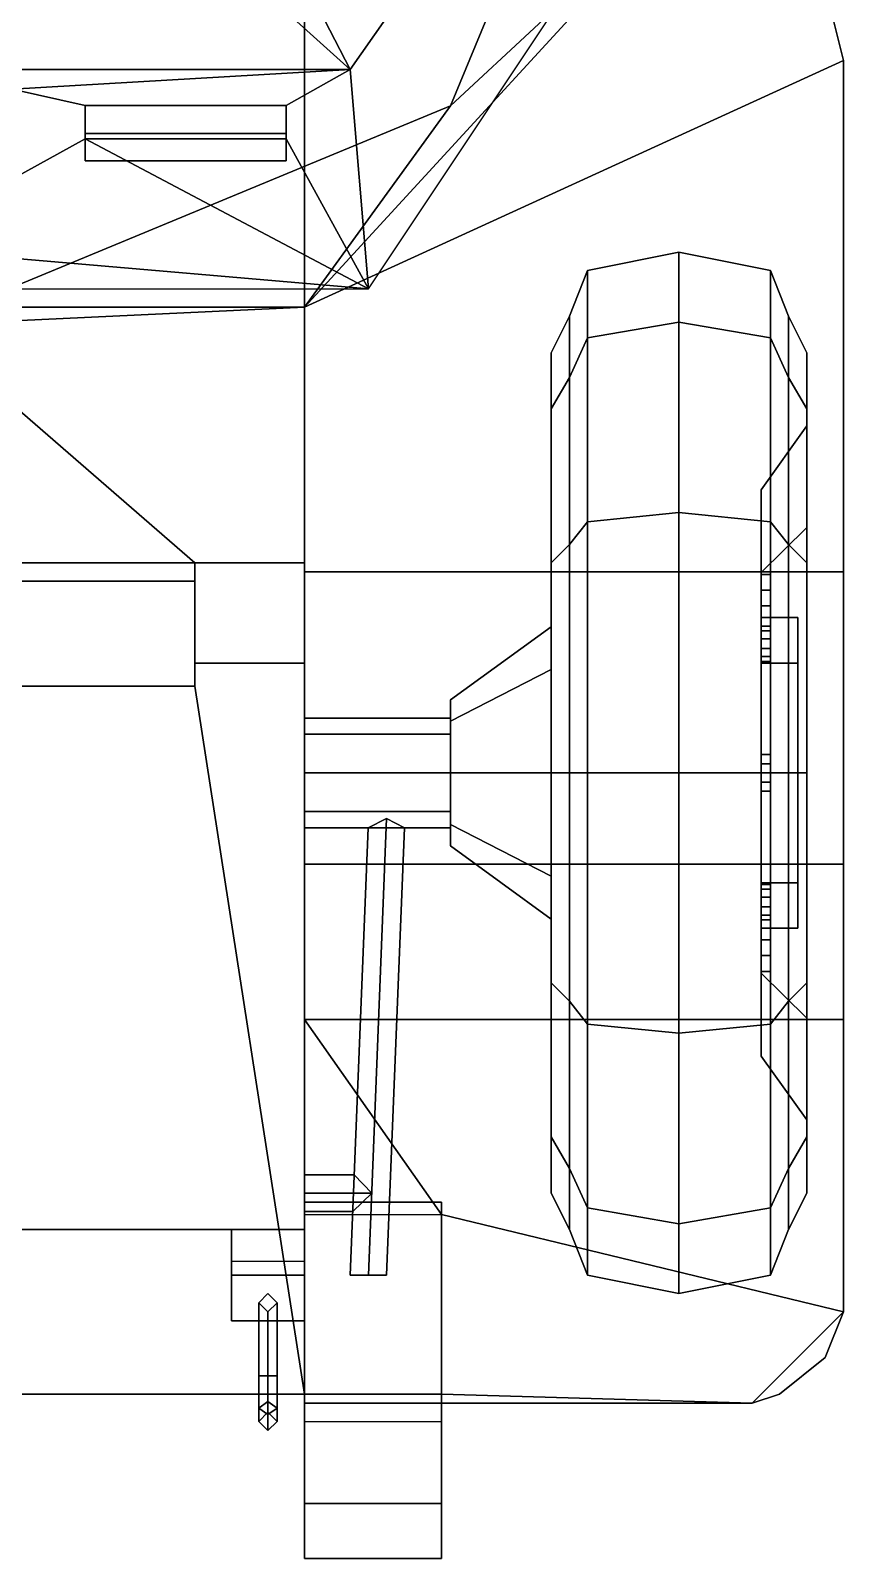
# Model space of a CAD drawing. Header units: millimetres. Extents: x -1.01 to 1.01, y -2.39 to 6.28.
# Drawn here: x 0.12 to 1.01, y -2.39 to -0.717 of the extents above; entities that cross this region are included whole.
import ezdxf

# ---------------------------------------------------------------- set-up
doc = ezdxf.new("R2010")
doc.units = ezdxf.units.MM
for name, color, linetype in [('fenders', 6, 'Continuous'), ('turret', 2, 'Continuous'), ('wheels', 2, 'Continuous')]:
    doc.layers.add(name, color=color, linetype=linetype)

msp = doc.modelspace()

# ---------------------------------------------------------------- linework, layer by layer
for points in [[(0.42, 2.1, 0.47), (0.42, -1.02, 0.47), (-0.42, -1.02, 0.47), (-0.42, 2.1, 0.47)], [(0.87, -0.53, 0.65), (0.42, -1.02, 0.47), (0.42, 2.1, 0.47), (0.87, 0.18, 0.65)], [(0.5798, -0.7998, 1.64), (0.82, -0.22, 1.64), (0.82, -0.22, 1.66), (0.5798, -0.7998, 1.66)], [(0.5798, -0.7998, 1.64), (0.87, -0.53, 1.64), (0.82, -0.22, 1.64), (0.5798, -0.7998, 1.64)], [(0.42, -1.02, 1.64), (0.42, -1.02, 0.47), (0.87, -0.53, 0.65), (0.87, -0.53, 1.64)], [(0.42, -1.02, 1.64), (0.87, -0.53, 1.64), (0.5798, -0.7998, 1.64), (0.42, -1.02, 1.64)], [(0, -1.04, 1.64), (0.5798, -0.7998, 1.64), (0.5798, -0.7998, 1.66), (0, -1.04, 1.66)], [(0.42, -1.02, 1.64), (0.42, -1.02, 1.64), (0.5798, -0.7998, 1.64), (0, -1.04, 1.64)], [(0.42, -1.02, 0.47), (0.42, -2.03, 0.47), (-0.42, -2.03, 0.47), (-0.42, -1.02, 0.47)], [(0.42, -1.3, 1.64), (0.42, -1.02, 1.64), (0, -1.04, 1.64), (0.3, -1.3, 1.64)], [(0.42, -1.41, 1.38), (0.42, -1.02, 1.64), (0.42, -1.3, 1.64), (0.42, -1.41, 1.38)], [(0.42, -1.02, 0.47), (0.42, -1.02, 1.64), (0.42, -1.41, 1.38), (0.42, -1.02, 0.47)], [(0.42, -1.41, 1.38), (0.42, -1.41, 1.38), (0.42, -2.03, 0.47), (0.42, -1.02, 0.47)], [(0.3, -1.3, 1.64), (0, -1.04, 1.64), (0, -1.04, 1.64), (-0.3, -1.3, 1.64)], [(0.3, -1.32, 1.64), (0.3, -1.3, 1.64), (-0.3, -1.3, 1.64), (-0.3, -1.32, 1.64)], [(0.42, -1.41, 1.38), (0.42, -1.3, 1.64), (0.3, -1.3, 1.64), (0.3, -1.41, 1.38)], [(0.3, -1.41, 1.38), (0.3, -1.3, 1.64), (0.3, -1.32, 1.64), (0.3, -1.435, 1.3681)], [(0.3, -1.435, 1.3681), (0.3, -1.32, 1.64), (-0.3, -1.32, 1.64), (-0.3, -1.435, 1.3681)], [(0.58, -1.45, 0.55), (0.58, -1.4734, 0.6066), (0.69, -1.4169, 0.6631), (0.69, -1.37, 0.55)], [(0.58, -1.4734, 0.4934), (0.58, -1.45, 0.55), (0.69, -1.37, 0.55), (0.69, -1.4169, 0.4369)], [(0.42, -2.21, 1), (0.42, -1.41, 1.38), (0.3, -1.41, 1.38), (0.3, -1.435, 1.3681)], [(0.42, -2.03, 0.47), (0.42, -1.41, 1.38), (0.42, -2.21, 1), (0.42, -2.21, 0.7)], [(0.58, -1.53, 0.47), (0.58, -1.4734, 0.4934), (0.69, -1.4169, 0.4369), (0.69, -1.53, 0.39)], [(0.58, -1.4734, 0.6066), (0.58, -1.53, 0.63), (0.69, -1.53, 0.71), (0.69, -1.4169, 0.6631)], [(0.42, -2.21, 1), (0.3, -1.435, 1.3681), (-0.3, -1.435, 1.3681), (-0.42, -2.21, 1)], [(0.58, -1.47, 0.55), (0.58, -1.4876, 0.5924), (0.58, -1.4734, 0.6066), (0.58, -1.45, 0.55)], [(0.58, -1.4876, 0.5076), (0.58, -1.47, 0.55), (0.58, -1.45, 0.55), (0.58, -1.4734, 0.4934)], [(0.42, -1.47, 0.55), (0.42, -1.4876, 0.5924), (0.58, -1.4876, 0.5924), (0.58, -1.47, 0.55)], [(0.42, -1.4876, 0.5076), (0.42, -1.47, 0.55), (0.58, -1.47, 0.55), (0.58, -1.4876, 0.5076)], [(0.42, -1.53, 0.49), (0.42, -1.4876, 0.5076), (0.58, -1.4876, 0.5076), (0.58, -1.53, 0.49)], [(0.42, -1.4876, 0.5924), (0.42, -1.53, 0.61), (0.58, -1.53, 0.61), (0.58, -1.4876, 0.5924)], [(0.58, -1.4876, 0.5924), (0.58, -1.53, 0.61), (0.58, -1.53, 0.63), (0.58, -1.4734, 0.6066)], [(0.58, -1.53, 0.49), (0.58, -1.4876, 0.5076), (0.58, -1.4734, 0.4934), (0.58, -1.53, 0.47)], [(0.42, -1.5724, 0.5076), (0.42, -1.53, 0.49), (0.58, -1.53, 0.49), (0.58, -1.5724, 0.5076)], [(0.42, -1.53, 0.61), (0.42, -1.5724, 0.5924), (0.58, -1.5724, 0.5924), (0.58, -1.53, 0.61)], [(0.58, -1.5866, 0.4934), (0.58, -1.53, 0.47), (0.69, -1.53, 0.39), (0.69, -1.6431, 0.4369)], [(0.58, -1.53, 0.61), (0.58, -1.5724, 0.5924), (0.58, -1.5866, 0.6066), (0.58, -1.53, 0.63)], [(0.58, -1.53, 0.63), (0.58, -1.5866, 0.6066), (0.69, -1.6431, 0.6631), (0.69, -1.53, 0.71)], [(0.58, -1.5724, 0.5076), (0.58, -1.53, 0.49), (0.58, -1.53, 0.47), (0.58, -1.5866, 0.4934)], [(0.42, -1.5724, 0.5924), (0.42, -1.59, 0.55), (0.58, -1.59, 0.55), (0.58, -1.5724, 0.5924)], [(0.42, -1.59, 0.55), (0.42, -1.5724, 0.5076), (0.58, -1.5724, 0.5076), (0.58, -1.59, 0.55)], [(0.51, -1.58, 0.57), (0.4896, -1.59, 0.55), (0.47, -2.08, 0.55), (0.49, -2.08, 0.57)], [(0.4896, -1.59, 0.55), (0.51, -1.58, 0.53), (0.49, -2.08, 0.53), (0.47, -2.08, 0.55)], [(0.5296, -1.59, 0.55), (0.51, -1.58, 0.57), (0.49, -2.08, 0.57), (0.51, -2.08, 0.55)], [(0.51, -1.58, 0.53), (0.5296, -1.59, 0.55), (0.51, -2.08, 0.55), (0.49, -2.08, 0.53)], [(0.58, -1.59, 0.55), (0.58, -1.5724, 0.5076), (0.58, -1.5866, 0.4934), (0.58, -1.61, 0.55)], [(0.58, -1.5724, 0.5924), (0.58, -1.59, 0.55), (0.58, -1.61, 0.55), (0.58, -1.5866, 0.6066)], [(0.58, -1.5866, 0.6066), (0.58, -1.61, 0.55), (0.69, -1.69, 0.55), (0.69, -1.6431, 0.6631)], [(0.58, -1.61, 0.55), (0.58, -1.5866, 0.4934), (0.69, -1.6431, 0.4369), (0.69, -1.69, 0.55)], [(0.42, -1.97, 0.55), (0.42, -1.99, 0.57), (0.4936, -1.99, 0.57), (0.4744, -1.97, 0.55)], [(0.42, -1.99, 0.53), (0.42, -1.97, 0.55), (0.4744, -1.97, 0.55), (0.4936, -1.99, 0.53)], [(0.42, -1.99, 0.57), (0.42, -2.01, 0.55), (0.4728, -2.01, 0.55), (0.4936, -1.99, 0.57)], [(0.42, -2.01, 0.55), (0.42, -1.99, 0.53), (0.4936, -1.99, 0.53), (0.4728, -2.01, 0.55)], [(0.42, -2, 0.98), (0.42, -2.21, 0.98), (0.42, -2.21, 1.01), (0.42, -2, 1.12)], [(0.57, -2, 1.12), (0.57, -2, 0.98), (0.42, -2, 0.98), (0.42, -2, 1.12)], [(0.42, -2, 1.12), (0.42, -2.24, 1.04), (0.42, -2.39, 1.04), (0.42, -2.33, 1.12)], [(0.57, -2.33, 1.12), (0.57, -2, 1.12), (0.42, -2, 1.12), (0.42, -2.33, 1.12)], [(0.42, -2, 1.12), (0.42, -2.21, 1.01), (0.42, -2.24, 1.04), (0.42, -2, 1.12)], [(0.57, -2.21, 1.01), (0.57, -2.21, 0.98), (0.57, -2, 0.98), (0.57, -2, 1.12)], [(0.57, -2.39, 1.04), (0.57, -2.24, 1.04), (0.57, -2, 1.12), (0.57, -2.33, 1.12)], [(0.57, -2.24, 1.04), (0.57, -2.21, 1.01), (0.57, -2, 1.12)], [(0.42, -2.03, 0.47), (0.42, -2.21, 0.7), (-0.42, -2.21, 0.7), (-0.42, -2.03, 0.47)], [(0.34, -2.03, 0.47), (0.34, -2.08, 0.44), (0.34, -2.08, 0.5), (0.34, -2.0651, 0.5149)], [(0.42, -2.03, 0.47), (0.42, -2.08, 0.44), (0.34, -2.08, 0.44), (0.34, -2.03, 0.47)], [(0.42, -2.08, 0.5), (0.42, -2.08, 0.44), (0.42, -2.03, 0.47), (0.42, -2.0651, 0.5149)], [(0.34, -2.0651, 0.5149), (0.34, -2.08, 0.5), (0.42, -2.08, 0.5), (0.42, -2.0651, 0.5149)], [(0.34, -2.08, 0.44), (0.34, -2.13, 0.44), (0.34, -2.13, 0.5), (0.34, -2.08, 0.5)], [(0.42, -2.08, 0.44), (0.42, -2.13, 0.44), (0.34, -2.13, 0.44), (0.34, -2.08, 0.44)], [(0.34, -2.08, 0.5), (0.34, -2.13, 0.5), (0.42, -2.13, 0.5), (0.42, -2.08, 0.5)], [(0.42, -2.13, 0.5), (0.42, -2.13, 0.44), (0.42, -2.08, 0.44), (0.42, -2.08, 0.5)], [(0.49, -2.08, 0.53), (0.51, -2.08, 0.55), (0.49, -2.08, 0.57), (0.47, -2.08, 0.55)], [(0.38, -2.1, 0.37), (0.37, -2.11, 0.37), (0.37, -2.11, 0.44), (0.38, -2.1, 0.44)], [(0.38, -2.1, 0.5), (0.37, -2.11, 0.5), (0.37, -2.11, 0.54), (0.38, -2.1, 0.54)], [(0.39, -2.11, 0.37), (0.38, -2.12, 0.37), (0.37, -2.11, 0.37), (0.38, -2.1, 0.37)], [(0.39, -2.11, 0.54), (0.38, -2.1, 0.54), (0.37, -2.11, 0.54), (0.38, -2.12, 0.54)], [(0.39, -2.11, 0.37), (0.38, -2.1, 0.37), (0.38, -2.1, 0.44), (0.39, -2.11, 0.44)], [(0.39, -2.11, 0.5), (0.38, -2.1, 0.5), (0.38, -2.1, 0.54), (0.39, -2.11, 0.54)], [(0.38, -2.12, 0.43), (0.37, -2.11, 0.42), (0.37, -2.19, 0.42), (0.38, -2.19, 0.43)], [(0.37, -2.11, 0.42), (0.38, -2.12, 0.41), (0.38, -2.19, 0.41), (0.37, -2.19, 0.42)], [(0.37, -2.11, 0.37), (0.38, -2.12, 0.37), (0.38, -2.12, 0.44), (0.37, -2.11, 0.44)], [(0.37, -2.11, 0.5), (0.38, -2.12, 0.5), (0.38, -2.12, 0.54), (0.37, -2.11, 0.54)], [(0.38, -2.12, 0.53), (0.37, -2.11, 0.52), (0.37, -2.19, 0.52), (0.38, -2.19, 0.53)], [(0.37, -2.11, 0.52), (0.38, -2.12, 0.51), (0.38, -2.19, 0.51), (0.37, -2.19, 0.52)], [(0.39, -2.11, 0.42), (0.38, -2.12, 0.43), (0.38, -2.19, 0.43), (0.39, -2.19, 0.42)], [(0.38, -2.12, 0.41), (0.39, -2.11, 0.42), (0.39, -2.19, 0.42), (0.38, -2.19, 0.41)], [(0.38, -2.12, 0.37), (0.39, -2.11, 0.37), (0.39, -2.11, 0.44), (0.38, -2.12, 0.44)], [(0.38, -2.12, 0.5), (0.39, -2.11, 0.5), (0.39, -2.11, 0.54), (0.38, -2.12, 0.54)], [(0.39, -2.11, 0.52), (0.38, -2.12, 0.53), (0.38, -2.19, 0.53), (0.39, -2.19, 0.52)], [(0.38, -2.12, 0.51), (0.39, -2.11, 0.52), (0.39, -2.19, 0.52), (0.38, -2.19, 0.51)], [(0.34, -2.13, 0.5), (0.34, -2.13, 0.44), (0.42, -2.13, 0.44), (0.42, -2.13, 0.5)], [(0.37, -2.2254, 0.4346), (0.38, -2.2183, 0.4417), (0.38, -2.19, 0.43), (0.37, -2.19, 0.42)], [(0.38, -2.2324, 0.4276), (0.37, -2.2254, 0.4346), (0.37, -2.19, 0.42), (0.38, -2.19, 0.41)], [(0.37, -2.19, 0.52), (0.38, -2.19, 0.51), (0.38, -2.2183, 0.4983), (0.37, -2.2254, 0.5054)], [(0.38, -2.19, 0.53), (0.37, -2.19, 0.52), (0.37, -2.2254, 0.5054), (0.38, -2.2324, 0.5124)], [(0.38, -2.2183, 0.4417), (0.39, -2.2254, 0.4346), (0.39, -2.19, 0.42), (0.38, -2.19, 0.43)], [(0.39, -2.2254, 0.4346), (0.38, -2.2324, 0.4276), (0.38, -2.19, 0.41), (0.39, -2.19, 0.42)], [(0.38, -2.19, 0.51), (0.39, -2.19, 0.52), (0.39, -2.2254, 0.5054), (0.38, -2.2183, 0.4983)], [(0.39, -2.19, 0.52), (0.38, -2.19, 0.53), (0.38, -2.2324, 0.5124), (0.39, -2.2254, 0.5054)], [(0.42, -2.21, 0.7), (0.42, -2.21, 1), (-0.42, -2.21, 1), (-0.42, -2.21, 0.7)], [(0.37, -2.24, 0.47), (0.38, -2.23, 0.47), (0.38, -2.2183, 0.4417), (0.37, -2.2254, 0.4346)], [(0.37, -2.2254, 0.5054), (0.38, -2.2183, 0.4983), (0.38, -2.23, 0.47), (0.37, -2.24, 0.47)], [(0.38, -2.23, 0.47), (0.39, -2.24, 0.47), (0.39, -2.2254, 0.4346), (0.38, -2.2183, 0.4417)], [(0.38, -2.2183, 0.4983), (0.39, -2.2254, 0.5054), (0.39, -2.24, 0.47), (0.38, -2.23, 0.47)], [(0.42, -2.21, 1.01), (0.42, -2.21, 0.98), (0.57, -2.21, 0.98), (0.57, -2.21, 1.01)], [(0.38, -2.25, 0.47), (0.37, -2.24, 0.47), (0.37, -2.2254, 0.4346), (0.38, -2.2324, 0.4276)], [(0.38, -2.2324, 0.5124), (0.37, -2.2254, 0.5054), (0.37, -2.24, 0.47), (0.38, -2.25, 0.47)], [(0.39, -2.24, 0.47), (0.38, -2.25, 0.47), (0.38, -2.2324, 0.4276), (0.39, -2.2254, 0.4346)], [(0.39, -2.2254, 0.5054), (0.38, -2.2324, 0.5124), (0.38, -2.25, 0.47), (0.39, -2.24, 0.47)], [(0.42, -2.39, 1.04), (0.42, -2.24, 1.04), (0.57, -2.24, 1.04), (0.57, -2.39, 1.04)], [(0.42, -2.33, 1.12), (0.42, -2.39, 1.04), (0.57, -2.39, 1.04), (0.57, -2.33, 1.12)]]:
    msp.add_3dface(points)
at = {"layer": 'fenders'}
for points in [[(1.01, -0.75, 1.0315), (0.98, -0.63, 0.9762), (0.87, -0.53, 0.93), (0.42, -1.02, 1.1562)], [(1.01, -0.75, 0.98), (0.98, -0.63, 0.89), (0.98, -0.63, 0.9762), (1.01, -0.75, 1.0315)], [(1.01, -1.31, 1.29), (1.01, -0.75, 1.0315), (0.42, -1.02, 1.1562), (0.42, -1.31, 1.29)], [(1.01, -1.31, 1.25), (1.01, -0.75, 0.98), (1.01, -0.75, 1.0315), (1.01, -1.31, 1.29)], [(1.01, -1.63, 1.29), (1.01, -1.31, 1.29), (0.42, -1.31, 1.29), (0.42, -1.63, 1.29)], [(1.01, -1.63, 1.25), (1.01, -1.31, 1.25), (1.01, -1.31, 1.29), (1.01, -1.63, 1.29)], [(0.42, -1.8, 1.24), (0.42, -1.63, 1.29), (0.42, -1.5995, 1.29), (0.42, -2, 1.0997)], [(1.01, -1.8, 1.24), (1.01, -1.63, 1.29), (0.42, -1.63, 1.29), (0.42, -1.8, 1.24)], [(1.01, -1.63, 1.25), (1.01, -1.63, 1.25), (1.01, -1.63, 1.29), (1.01, -1.8, 1.24)], [(1.01, -1.79, 1.2), (1.01, -1.63, 1.25), (1.01, -1.8, 1.24), (1.01, -1.79, 1.2)], [(1.01, -2.12, 1.06), (1.01, -1.8, 1.24), (0.42, -1.8, 1.24), (0.57, -2.0133, 1.12)], [(0.42, -1.8, 1.24), (0.42, -1.8, 1.24), (0.42, -2, 1.0997), (0.42, -2, 1.12)], [(0.57, -2.0133, 1.12), (0.42, -1.8, 1.24), (0.42, -1.8, 1.24), (0.42, -2.0133, 1.12)], [(0.42, -1.8, 1.24), (0.42, -1.8, 1.24), (0.42, -2, 1.12), (0.42, -2.0133, 1.12)], [(1.01, -1.79, 1.2), (1.01, -1.8, 1.24), (1.01, -2.12, 1.06), (1.01, -1.79, 1.2)], [(1.01, -2.12, 1.01), (1.01, -1.79, 1.2), (1.01, -2.12, 1.06), (1.01, -2.12, 1.01)], [(1.01, -2.12, 1.06), (0.57, -2.0133, 1.12), (0.57, -2.21, 1.0094), (0.91, -2.22, 1.0037)], [(0.94, -2.21, 1.0094), (0.99, -2.17, 1.0319), (1.01, -2.12, 1.06), (0.91, -2.22, 1.0037)], [(0.99, -2.17, 0.97), (1.01, -2.12, 1.01), (1.01, -2.12, 1.06), (0.99, -2.17, 1.0319)], [(0.94, -2.21, 0.9), (0.99, -2.17, 0.97), (0.99, -2.17, 1.0319), (0.94, -2.21, 1.0094)], [(0.42, -2.22, 1.0037), (0.42, -2.21, 1), (0.42, -2.21, 0.9), (0.42, -2.22, 0.9)], [(0.57, -2.21, 1.0094), (0.42, -2.21, 1.0094), (0.42, -2.22, 1.0037), (0.91, -2.22, 1.0037)], [(0.42, -2.22, 1.0037), (0.42, -2.21, 1.0094), (0.42, -2.21, 1), (0.42, -2.22, 1.0037)], [(0.91, -2.22, 1.0037), (0.42, -2.22, 1.0037), (0.42, -2.22, 0.9), (0.91, -2.22, 0.9)], [(0.91, -2.22, 0.9), (0.94, -2.21, 0.9), (0.94, -2.21, 1.0094), (0.91, -2.22, 1.0037)]]:
    msp.add_3dface(points, dxfattribs=at)
at = {"layer": 'turret'}
for points in [[(0, -0.41, 2.21), (-0.61, -0.56, 2.1886), (-0.47, -0.76, 2.16), (0.21, -0.5165, 2.1948)], [(0.85, -0.46, 1.66), (0.61, -0.56, 2.1886), (0.47, -0.76, 2.16), (0.49, -1, 1.66)], [(-0.47, -0.76, 2.16), (-0.47, -0.76, 2.16), (0.2393, -0.5865, 2.1848), (0.21, -0.5165, 2.1948)], [(0.41, -0.5165, 2.1948), (0.3807, -0.5865, 2.1848), (0.47, -0.76, 2.16), (0.61, -0.56, 2.1886)], [(0.2393, -0.5865, 2.1848), (-0.47, -0.76, 2.16), (0.47, -0.76, 2.16), (0.31, -0.6155, 2.1806)], [(0.47, -0.76, 2.16), (0.47, -0.76, 2.16), (0.3807, -0.5865, 2.1848), (0.31, -0.6155, 2.1807)], [(0.1, -0.7816, 2.115), (0.47, -0.76, 2.16), (-0.47, -0.76, 2.16), (-0.1, -0.7816, 2.115)], [(0.4, -0.7995, 2.0776), (0.47, -0.76, 2.16), (0.1, -0.7816, 2.115), (0.18, -0.7995, 2.0776)], [(0.49, -1, 1.66), (0.47, -0.76, 2.16), (0.4, -0.7995, 2.0776), (0.4, -0.8359, 2.002)], [(0.18, -0.8359, 2.002), (0.18, -0.7995, 2.0776), (0.1, -0.7816, 2.115), (0.1, -0.88, 1.91)], [(0.4, -0.83, 2.07), (0.4, -0.7995, 2.0776), (0.18, -0.7995, 2.0776), (0.18, -0.83, 2.07)], [(0.18, -0.86, 2.01), (0.18, -0.83, 2.07), (0.18, -0.7995, 2.0776), (0.18, -0.8359, 2.002)], [(0.4, -0.8359, 2.002), (0.4, -0.7995, 2.0776), (0.4, -0.83, 2.07), (0.4, -0.86, 2.01)], [(0.49, -1, 1.66), (0.18, -0.8359, 2.002), (0.1, -0.88, 1.91), (0.1, -0.9664, 1.73)], [(0.4, -0.86, 2.01), (0.4, -0.83, 2.07), (0.18, -0.83, 2.07), (0.18, -0.86, 2.01)], [(0.4, -0.8359, 2.002), (0.4, -0.86, 2.01), (0.18, -0.86, 2.01), (0.18, -0.8359, 2.002)], [(0.49, -1, 1.66), (0.4, -0.8359, 2.002), (0.18, -0.8359, 2.002), (0.49, -1, 1.66)], [(0.49, -1, 1.66), (0.1, -0.9664, 1.73), (-0.4872, -0.9664, 1.73), (-0.49, -1, 1.66)]]:
    msp.add_3dface(points, dxfattribs=at)
at = {"layer": 'wheels'}
for points in [[(0.83, -0.96, 0.55), (0.83, -1.0364, 0.265), (0.73, -1.0537, 0.275), (0.73, -0.98, 0.55)], [(0.83, -1.0364, 0.835), (0.83, -0.96, 0.55), (0.73, -0.98, 0.55), (0.73, -1.0537, 0.825)], [(0.83, -1.0364, 0.265), (0.83, -0.96, 0.55), (0.93, -0.98, 0.55), (0.93, -1.0537, 0.275)], [(0.83, -0.96, 0.55), (0.83, -1.0364, 0.835), (0.93, -1.0537, 0.825), (0.93, -0.98, 0.55)], [(0.73, -0.98, 0.55), (0.73, -1.0537, 0.275), (0.71, -1.097, 0.3), (0.71, -1.03, 0.55)], [(0.73, -1.0537, 0.825), (0.73, -0.98, 0.55), (0.71, -1.03, 0.55), (0.71, -1.097, 0.8)], [(0.93, -1.0537, 0.275), (0.93, -0.98, 0.55), (0.95, -1.03, 0.55), (0.95, -1.097, 0.3)], [(0.93, -0.98, 0.55), (0.93, -1.0537, 0.825), (0.95, -1.097, 0.8), (0.95, -1.03, 0.55)], [(0.71, -1.097, 0.8), (0.71, -1.03, 0.55), (0.69, -1.07, 0.55), (0.69, -1.1316, 0.78)], [(0.71, -1.03, 0.55), (0.71, -1.097, 0.3), (0.69, -1.1316, 0.32), (0.69, -1.07, 0.55)], [(0.83, -1.0364, 0.265), (0.83, -1.245, 0.0564), (0.73, -1.255, 0.0737), (0.73, -1.0537, 0.275)], [(0.83, -1.245, 1.0436), (0.83, -1.0364, 0.835), (0.73, -1.0537, 0.825), (0.73, -1.255, 1.0263)], [(0.83, -1.245, 0.0564), (0.83, -1.0364, 0.265), (0.93, -1.0537, 0.275), (0.93, -1.255, 0.0737)], [(0.83, -1.0364, 0.835), (0.83, -1.245, 1.0436), (0.93, -1.255, 1.0263), (0.93, -1.0537, 0.825)], [(0.95, -1.03, 0.55), (0.95, -1.097, 0.8), (0.97, -1.1316, 0.78), (0.97, -1.07, 0.55)], [(0.95, -1.097, 0.3), (0.95, -1.03, 0.55), (0.97, -1.07, 0.55), (0.97, -1.1316, 0.32)], [(0.73, -1.0537, 0.275), (0.73, -1.255, 0.0737), (0.71, -1.28, 0.117), (0.71, -1.097, 0.3)], [(0.73, -1.255, 1.0263), (0.73, -1.0537, 0.825), (0.71, -1.097, 0.8), (0.71, -1.28, 0.983)], [(0.93, -1.255, 0.0737), (0.93, -1.0537, 0.275), (0.95, -1.097, 0.3), (0.95, -1.28, 0.117)], [(0.93, -1.0537, 0.825), (0.93, -1.255, 1.0263), (0.95, -1.28, 0.983), (0.95, -1.097, 0.8)], [(0.69, -1.9284, 0.32), (0.69, -1.07, 0.55), (0.69, -1.1316, 0.32), (0.69, -1.76, 0.1516)], [(0.69, -1.99, 0.55), (0.69, -1.1316, 0.78), (0.69, -1.07, 0.55), (0.69, -1.9284, 0.32)], [(0.97, -1.07, 0.55), (0.97, -1.1316, 0.78), (0.97, -1.15, 0.55)], [(0.97, -1.1316, 0.32), (0.97, -1.07, 0.55), (0.97, -1.15, 0.55), (0.97, -1.2613, 0.2813)], [(0.71, -1.097, 0.3), (0.71, -1.28, 0.117), (0.69, -1.3, 0.1516), (0.69, -1.1316, 0.32)], [(0.71, -1.28, 0.983), (0.71, -1.097, 0.8), (0.69, -1.1316, 0.78), (0.69, -1.3, 0.9484)], [(0.95, -1.28, 0.117), (0.95, -1.097, 0.3), (0.97, -1.1316, 0.32), (0.97, -1.3, 0.1516)], [(0.95, -1.097, 0.8), (0.95, -1.28, 0.983), (0.97, -1.3, 0.9484), (0.97, -1.1316, 0.78)], [(0.69, -1.76, 0.1516), (0.69, -1.1316, 0.32), (0.69, -1.3, 0.1516), (0.69, -1.53, 0.09)], [(0.69, -1.9284, 0.78), (0.69, -1.3, 0.9484), (0.69, -1.1316, 0.78), (0.69, -1.99, 0.55)], [(0.97, -1.3, 0.1516), (0.97, -1.1316, 0.32), (0.97, -1.2613, 0.2813)], [(0.97, -1.1316, 0.78), (0.97, -1.2613, 0.8187), (0.97, -1.15, 0.55)], [(0.97, -1.1316, 0.78), (0.97, -1.3, 0.9484), (0.97, -1.2613, 0.8187)], [(0.97, -1.15, 0.55), (0.97, -1.2613, 0.8187), (0.92, -1.3108, 0.7692), (0.92, -1.22, 0.55)], [(0.97, -1.2613, 0.2813), (0.97, -1.15, 0.55), (0.92, -1.22, 0.55), (0.92, -1.3108, 0.3308)], [(0.92, -1.22, 0.55), (0.92, -1.3108, 0.7692), (0.92, -1.3693, 0.6966), (0.92, -1.3744, 0.6773)], [(0.92, -1.3108, 0.3308), (0.92, -1.22, 0.55), (0.92, -1.3127, 0.54), (0.92, -1.33, 0.53)], [(0.92, -1.22, 0.55), (0.92, -1.22, 0.55), (0.92, -1.3127, 0.56), (0.92, -1.3127, 0.54)], [(0.92, -1.22, 0.55), (0.92, -1.3744, 0.6773), (0.92, -1.33, 0.57), (0.92, -1.3127, 0.56)], [(0.83, -1.245, 0.0564), (0.83, -1.53, -0.02), (0.73, -1.53), (0.73, -1.255, 0.0737)], [(0.83, -1.53, 1.12), (0.83, -1.245, 1.0436), (0.73, -1.255, 1.0263), (0.73, -1.53, 1.1)], [(0.83, -1.53, -0.02), (0.83, -1.245, 0.0564), (0.93, -1.255, 0.0737), (0.93, -1.53)], [(0.83, -1.245, 1.0436), (0.83, -1.53, 1.12), (0.93, -1.53, 1.1), (0.93, -1.255, 1.0263)], [(0.73, -1.255, 0.0737), (0.73, -1.53), (0.71, -1.53, 0.05), (0.71, -1.28, 0.117)], [(0.73, -1.53, 1.1), (0.73, -1.255, 1.0263), (0.71, -1.28, 0.983), (0.71, -1.53, 1.05)], [(0.97, -1.53, 0.17), (0.97, -1.2613, 0.2813), (0.92, -1.3108, 0.3308), (0.92, -1.53, 0.24)], [(0.97, -1.2613, 0.8187), (0.97, -1.53, 0.93), (0.92, -1.53, 0.86), (0.92, -1.3108, 0.7692)], [(0.93, -1.53), (0.93, -1.255, 0.0737), (0.95, -1.28, 0.117), (0.95, -1.53, 0.05)], [(0.93, -1.255, 1.0263), (0.93, -1.53, 1.1), (0.95, -1.53, 1.05), (0.95, -1.28, 0.983)], [(0.97, -1.3, 0.1516), (0.97, -1.2613, 0.2813), (0.97, -1.53, 0.17)], [(0.97, -1.3, 0.9484), (0.97, -1.53, 1.01), (0.97, -1.53, 0.93), (0.97, -1.2613, 0.8187)], [(0.71, -1.28, 0.117), (0.71, -1.53, 0.05), (0.69, -1.53, 0.09), (0.69, -1.3, 0.1516)], [(0.71, -1.53, 1.05), (0.71, -1.28, 0.983), (0.69, -1.3, 0.9484), (0.69, -1.53, 1.01)], [(0.95, -1.53, 0.05), (0.95, -1.28, 0.117), (0.97, -1.3, 0.1516), (0.97, -1.53, 0.09)], [(0.95, -1.28, 0.983), (0.95, -1.53, 1.05), (0.97, -1.53, 1.01), (0.97, -1.3, 0.9484)], [(0.69, -1.76, 0.9484), (0.69, -1.53, 1.01), (0.69, -1.3, 0.9484), (0.69, -1.9284, 0.78)], [(0.97, -1.53, 0.09), (0.97, -1.3, 0.1516), (0.97, -1.53, 0.17)], [(0.92, -1.53, 0.24), (0.92, -1.3108, 0.3308), (0.92, -1.3834, 0.3893), (0.92, -1.4027, 0.3944)], [(0.92, -1.3108, 0.3308), (0.92, -1.33, 0.53), (0.92, -1.3744, 0.4227), (0.92, -1.3693, 0.4034)], [(0.92, -1.3108, 0.3308), (0.92, -1.3108, 0.3308), (0.92, -1.3693, 0.4034), (0.92, -1.3834, 0.3893)], [(0.92, -1.3108, 0.7692), (0.92, -1.53, 0.86), (0.92, -1.52, 0.7673), (0.92, -1.51, 0.75)], [(0.92, -1.3108, 0.7692), (0.92, -1.51, 0.75), (0.92, -1.4027, 0.7056), (0.92, -1.3834, 0.7107)], [(0.92, -1.3108, 0.7692), (0.92, -1.3108, 0.7692), (0.92, -1.3834, 0.7107), (0.92, -1.3693, 0.6966)], [(0.92, -1.3127, 0.56), (0.92, -1.33, 0.57), (0.93, -1.33, 0.57), (0.93, -1.3127, 0.56)], [(0.92, -1.3127, 0.54), (0.92, -1.3127, 0.56), (0.93, -1.3127, 0.56), (0.93, -1.3127, 0.54)], [(0.92, -1.33, 0.53), (0.92, -1.3127, 0.54), (0.93, -1.3127, 0.54), (0.93, -1.33, 0.53)], [(0.93, -1.3127, 0.54), (0.93, -1.3127, 0.56), (0.93, -1.33, 0.57), (0.93, -1.33, 0.53)], [(0.92, -1.33, 0.53), (0.92, -1.3473, 0.54), (0.92, -1.3938, 0.4279), (0.92, -1.3744, 0.4227)], [(0.92, -1.3473, 0.54), (0.92, -1.33, 0.53), (0.93, -1.33, 0.53), (0.93, -1.3473, 0.54)], [(0.92, -1.33, 0.57), (0.92, -1.3473, 0.56), (0.93, -1.3473, 0.56), (0.93, -1.33, 0.57)], [(0.92, -1.3744, 0.6773), (0.92, -1.3938, 0.6721), (0.92, -1.3473, 0.56), (0.92, -1.33, 0.57)], [(0.93, -1.33, 0.53), (0.93, -1.33, 0.57), (0.93, -1.3473, 0.56), (0.93, -1.3473, 0.54)], [(0.92, -1.3473, 0.54), (0.92, -1.36, 0.55), (0.92, -1.4098, 0.4298), (0.92, -1.3938, 0.4279)], [(0.92, -1.3473, 0.56), (0.92, -1.3473, 0.54), (0.93, -1.3473, 0.54), (0.93, -1.3473, 0.56)], [(0.92, -1.3938, 0.6721), (0.92, -1.4098, 0.6702), (0.92, -1.36, 0.55), (0.92, -1.3473, 0.56)], [(0.92, -1.36, 0.55), (0.92, -1.36, 0.55), (0.92, -1.3473, 0.54), (0.92, -1.3473, 0.56)], [(0.92, -1.4098, 0.4298), (0.92, -1.36, 0.55), (0.96, -1.36, 0.55), (0.96, -1.4098, 0.4298)], [(0.92, -1.36, 0.55), (0.92, -1.4098, 0.6702), (0.96, -1.4098, 0.6702), (0.96, -1.36, 0.55)], [(0.92, -1.3744, 0.6773), (0.92, -1.3693, 0.6966), (0.93, -1.3693, 0.6966), (0.93, -1.3744, 0.6773)], [(0.92, -1.3693, 0.4034), (0.92, -1.3744, 0.4227), (0.93, -1.3744, 0.4227), (0.93, -1.3693, 0.4034)], [(0.92, -1.3834, 0.3893), (0.92, -1.3693, 0.4034), (0.93, -1.3693, 0.4034), (0.93, -1.3834, 0.3893)], [(0.92, -1.3693, 0.6966), (0.92, -1.3834, 0.7107), (0.93, -1.3834, 0.7107), (0.93, -1.3693, 0.6966)], [(0.93, -1.3693, 0.6966), (0.93, -1.3834, 0.7107), (0.93, -1.4027, 0.7056), (0.93, -1.3744, 0.6773)], [(0.93, -1.3834, 0.3893), (0.93, -1.3693, 0.4034), (0.93, -1.3744, 0.4227), (0.93, -1.4027, 0.3944)], [(0.96, -1.4098, 0.6702), (0.96, -1.7, 0.55), (0.96, -1.6502, 0.4298), (0.96, -1.36, 0.55)], [(0.96, -1.36, 0.55), (0.96, -1.6502, 0.4298), (0.96, -1.53, 0.38), (0.96, -1.4098, 0.4298)], [(0.92, -1.3744, 0.4227), (0.92, -1.3938, 0.4279), (0.93, -1.3938, 0.4279), (0.93, -1.3744, 0.4227)], [(0.92, -1.3938, 0.6721), (0.92, -1.3744, 0.6773), (0.93, -1.3744, 0.6773), (0.93, -1.3938, 0.6721)], [(0.92, -1.4027, 0.3944), (0.92, -1.3834, 0.3893), (0.93, -1.3834, 0.3893), (0.93, -1.4027, 0.3944)], [(0.92, -1.3834, 0.7107), (0.92, -1.4027, 0.7056), (0.93, -1.4027, 0.7056), (0.93, -1.3834, 0.7107)], [(0.93, -1.3744, 0.6773), (0.93, -1.4027, 0.7056), (0.93, -1.4079, 0.6862), (0.93, -1.3938, 0.6721)], [(0.93, -1.4027, 0.3944), (0.93, -1.3744, 0.4227), (0.93, -1.3938, 0.4279), (0.93, -1.4079, 0.4138)], [(0.92, -1.3938, 0.4279), (0.92, -1.4079, 0.4138), (0.93, -1.4079, 0.4138), (0.93, -1.3938, 0.4279)], [(0.92, -1.4079, 0.6862), (0.92, -1.3938, 0.6721), (0.93, -1.3938, 0.6721), (0.93, -1.4079, 0.6862)], [(0.92, -1.4098, 0.4298), (0.92, -1.4098, 0.4298), (0.92, -1.4079, 0.4138), (0.92, -1.3938, 0.4279)], [(0.92, -1.4098, 0.6702), (0.92, -1.4098, 0.6702), (0.92, -1.3938, 0.6721), (0.92, -1.4079, 0.6862)], [(0.92, -1.53, 0.24), (0.92, -1.4027, 0.3944), (0.92, -1.51, 0.35), (0.92, -1.52, 0.3327)], [(0.92, -1.4027, 0.7056), (0.92, -1.4079, 0.6862), (0.93, -1.4079, 0.6862), (0.93, -1.4027, 0.7056)], [(0.92, -1.51, 0.75), (0.92, -1.52, 0.7327), (0.92, -1.4079, 0.6862), (0.92, -1.4027, 0.7056)], [(0.92, -1.4079, 0.4138), (0.92, -1.4027, 0.3944), (0.93, -1.4027, 0.3944), (0.93, -1.4079, 0.4138)], [(0.92, -1.4027, 0.3944), (0.92, -1.4079, 0.4138), (0.92, -1.52, 0.3673), (0.92, -1.51, 0.35)], [(0.92, -1.52, 0.7327), (0.92, -1.53, 0.72), (0.92, -1.4098, 0.6702), (0.92, -1.4079, 0.6862)], [(0.92, -1.4079, 0.4138), (0.92, -1.4098, 0.4298), (0.92, -1.53, 0.38), (0.92, -1.52, 0.3673)], [(0.92, -1.4098, 0.6702), (0.92, -1.53, 0.72), (0.96, -1.53, 0.72), (0.96, -1.4098, 0.6702)], [(0.92, -1.53, 0.38), (0.92, -1.4098, 0.4298), (0.96, -1.4098, 0.4298), (0.96, -1.53, 0.38)], [(0.96, -1.53, 0.72), (0.96, -1.6502, 0.6702), (0.96, -1.7, 0.55), (0.96, -1.4098, 0.6702)], [(0.92, -1.51, 0.35), (0.92, -1.52, 0.3673), (0.93, -1.52, 0.3673), (0.93, -1.51, 0.35)], [(0.92, -1.52, 0.3327), (0.92, -1.51, 0.35), (0.93, -1.51, 0.35), (0.93, -1.52, 0.3327)], [(0.92, -1.51, 0.75), (0.92, -1.52, 0.7673), (0.93, -1.52, 0.7673), (0.93, -1.51, 0.75)], [(0.92, -1.52, 0.7327), (0.92, -1.51, 0.75), (0.93, -1.51, 0.75), (0.93, -1.52, 0.7327)], [(0.92, -1.53, 0.24), (0.92, -1.53, 0.24), (0.92, -1.52, 0.3327), (0.92, -1.54, 0.3327)], [(0.92, -1.52, 0.3673), (0.92, -1.54, 0.3673), (0.93, -1.54, 0.3673), (0.93, -1.52, 0.3673)], [(0.92, -1.54, 0.3327), (0.92, -1.52, 0.3327), (0.93, -1.52, 0.3327), (0.93, -1.54, 0.3327)], [(0.92, -1.52, 0.7673), (0.92, -1.54, 0.7673), (0.93, -1.54, 0.7673), (0.93, -1.52, 0.7673)], [(0.92, -1.54, 0.7327), (0.92, -1.52, 0.7327), (0.93, -1.52, 0.7327), (0.93, -1.54, 0.7327)], [(0.92, -1.53, 0.72), (0.92, -1.53, 0.72), (0.92, -1.52, 0.7327), (0.92, -1.54, 0.7327)], [(0.92, -1.53, 0.86), (0.92, -1.53, 0.86), (0.92, -1.54, 0.7673), (0.92, -1.52, 0.7673)], [(0.92, -1.53, 0.38), (0.92, -1.53, 0.38), (0.92, -1.54, 0.3673), (0.92, -1.52, 0.3673)], [(0.93, -1.55, 0.35), (0.93, -1.51, 0.35), (0.93, -1.52, 0.3673), (0.93, -1.54, 0.3673)], [(0.93, -1.54, 0.3327), (0.93, -1.52, 0.3327), (0.93, -1.51, 0.35), (0.93, -1.55, 0.35)], [(0.93, -1.52, 0.7673), (0.93, -1.54, 0.7673), (0.93, -1.55, 0.75), (0.93, -1.51, 0.75)], [(0.93, -1.51, 0.75), (0.93, -1.55, 0.75), (0.93, -1.54, 0.7327), (0.93, -1.52, 0.7327)], [(0.71, -1.53, 0.05), (0.71, -1.78, 0.117), (0.69, -1.76, 0.1516), (0.69, -1.53, 0.09)], [(0.71, -1.78, 0.983), (0.71, -1.53, 1.05), (0.69, -1.53, 1.01), (0.69, -1.76, 0.9484)], [(0.73, -1.53), (0.73, -1.805, 0.0737), (0.71, -1.78, 0.117), (0.71, -1.53, 0.05)], [(0.73, -1.805, 1.0263), (0.73, -1.53, 1.1), (0.71, -1.53, 1.05), (0.71, -1.78, 0.983)], [(0.83, -1.53, -0.02), (0.83, -1.815, 0.0564), (0.73, -1.805, 0.0737), (0.73, -1.53)], [(0.83, -1.815, 1.0436), (0.83, -1.53, 1.12), (0.73, -1.53, 1.1), (0.73, -1.805, 1.0263)], [(0.83, -1.815, 0.0564), (0.83, -1.53, -0.02), (0.93, -1.53), (0.93, -1.805, 0.0737)], [(0.83, -1.53, 1.12), (0.83, -1.815, 1.0436), (0.93, -1.805, 1.0263), (0.93, -1.53, 1.1)], [(0.97, -1.7987, 0.2813), (0.97, -1.53, 0.17), (0.92, -1.53, 0.24), (0.92, -1.7492, 0.3308)], [(0.92, -1.7492, 0.3308), (0.92, -1.53, 0.24), (0.92, -1.54, 0.3327), (0.92, -1.55, 0.35)], [(0.92, -1.53, 0.72), (0.92, -1.6502, 0.6702), (0.96, -1.6502, 0.6702), (0.96, -1.53, 0.72)], [(0.92, -1.6521, 0.6862), (0.92, -1.6502, 0.6702), (0.92, -1.53, 0.72), (0.92, -1.54, 0.7327)], [(0.92, -1.6502, 0.4298), (0.92, -1.53, 0.38), (0.96, -1.53, 0.38), (0.96, -1.6502, 0.4298)], [(0.92, -1.54, 0.3673), (0.92, -1.53, 0.38), (0.92, -1.6502, 0.4298), (0.92, -1.6521, 0.4138)], [(0.97, -1.53, 0.93), (0.97, -1.7987, 0.8187), (0.92, -1.7492, 0.7692), (0.92, -1.53, 0.86)], [(0.92, -1.53, 0.86), (0.92, -1.6573, 0.7056), (0.92, -1.55, 0.75), (0.92, -1.54, 0.7673)], [(0.92, -1.53, 0.86), (0.92, -1.7492, 0.7692), (0.92, -1.6766, 0.7107), (0.92, -1.6573, 0.7056)], [(0.93, -1.805, 0.0737), (0.93, -1.53), (0.95, -1.53, 0.05), (0.95, -1.78, 0.117)], [(0.93, -1.53, 1.1), (0.93, -1.805, 1.0263), (0.95, -1.78, 0.983), (0.95, -1.53, 1.05)], [(0.95, -1.78, 0.117), (0.95, -1.53, 0.05), (0.97, -1.53, 0.09), (0.97, -1.76, 0.1516)], [(0.95, -1.53, 1.05), (0.95, -1.78, 0.983), (0.97, -1.76, 0.9484), (0.97, -1.53, 1.01)], [(0.97, -1.76, 0.1516), (0.97, -1.53, 0.09), (0.97, -1.53, 0.17), (0.97, -1.7987, 0.2813)], [(0.97, -1.76, 0.9484), (0.97, -1.7987, 0.8187), (0.97, -1.53, 0.93)], [(0.97, -1.53, 1.01), (0.97, -1.76, 0.9484), (0.97, -1.53, 0.93)], [(0.92, -1.6573, 0.7056), (0.92, -1.6521, 0.6862), (0.92, -1.54, 0.7327), (0.92, -1.55, 0.75)], [(0.92, -1.54, 0.3673), (0.92, -1.55, 0.35), (0.93, -1.55, 0.35), (0.93, -1.54, 0.3673)], [(0.92, -1.55, 0.35), (0.92, -1.54, 0.3327), (0.93, -1.54, 0.3327), (0.93, -1.55, 0.35)], [(0.92, -1.55, 0.35), (0.92, -1.54, 0.3673), (0.92, -1.6521, 0.4138), (0.92, -1.6573, 0.3944)], [(0.92, -1.54, 0.7673), (0.92, -1.55, 0.75), (0.93, -1.55, 0.75), (0.93, -1.54, 0.7673)], [(0.92, -1.55, 0.75), (0.92, -1.54, 0.7327), (0.93, -1.54, 0.7327), (0.93, -1.55, 0.75)], [(0.92, -1.7492, 0.3308), (0.92, -1.55, 0.35), (0.92, -1.6573, 0.3944), (0.92, -1.6766, 0.3893)], [(0.92, -1.7, 0.55), (0.92, -1.6502, 0.4298), (0.96, -1.6502, 0.4298), (0.96, -1.7, 0.55)], [(0.92, -1.6662, 0.4279), (0.92, -1.6502, 0.4298), (0.92, -1.7, 0.55), (0.92, -1.7127, 0.54)], [(0.92, -1.6502, 0.6702), (0.92, -1.7, 0.55), (0.96, -1.7, 0.55), (0.96, -1.6502, 0.6702)], [(0.92, -1.7127, 0.56), (0.92, -1.7, 0.55), (0.92, -1.6502, 0.6702), (0.92, -1.6662, 0.6721)], [(0.92, -1.6502, 0.4298), (0.92, -1.6502, 0.4298), (0.92, -1.6662, 0.4279), (0.92, -1.6521, 0.4138)], [(0.92, -1.6502, 0.6702), (0.92, -1.6502, 0.6702), (0.92, -1.6521, 0.6862), (0.92, -1.6662, 0.6721)], [(0.92, -1.6521, 0.6862), (0.92, -1.6573, 0.7056), (0.93, -1.6573, 0.7056), (0.93, -1.6521, 0.6862)], [(0.92, -1.6521, 0.4138), (0.92, -1.6662, 0.4279), (0.93, -1.6662, 0.4279), (0.93, -1.6521, 0.4138)], [(0.92, -1.6573, 0.3944), (0.92, -1.6521, 0.4138), (0.93, -1.6521, 0.4138), (0.93, -1.6573, 0.3944)], [(0.92, -1.6662, 0.6721), (0.92, -1.6521, 0.6862), (0.93, -1.6521, 0.6862), (0.93, -1.6662, 0.6721)], [(0.93, -1.6573, 0.7056), (0.93, -1.6856, 0.6773), (0.93, -1.6662, 0.6721), (0.93, -1.6521, 0.6862)], [(0.93, -1.6856, 0.4227), (0.93, -1.6573, 0.3944), (0.93, -1.6521, 0.4138), (0.93, -1.6662, 0.4279)], [(0.92, -1.6766, 0.3893), (0.92, -1.6573, 0.3944), (0.93, -1.6573, 0.3944), (0.93, -1.6766, 0.3893)], [(0.92, -1.6573, 0.7056), (0.92, -1.6766, 0.7107), (0.93, -1.6766, 0.7107), (0.93, -1.6573, 0.7056)], [(0.92, -1.6856, 0.4227), (0.92, -1.6662, 0.4279), (0.92, -1.7127, 0.54), (0.92, -1.73, 0.53)], [(0.92, -1.6662, 0.4279), (0.92, -1.6856, 0.4227), (0.93, -1.6856, 0.4227), (0.93, -1.6662, 0.4279)], [(0.92, -1.6856, 0.6773), (0.92, -1.6662, 0.6721), (0.93, -1.6662, 0.6721), (0.93, -1.6856, 0.6773)], [(0.92, -1.73, 0.57), (0.92, -1.7127, 0.56), (0.92, -1.6662, 0.6721), (0.92, -1.6856, 0.6773)], [(0.93, -1.6766, 0.7107), (0.93, -1.6907, 0.6966), (0.93, -1.6856, 0.6773), (0.93, -1.6573, 0.7056)], [(0.93, -1.6907, 0.4034), (0.93, -1.6766, 0.3893), (0.93, -1.6573, 0.3944), (0.93, -1.6856, 0.4227)], [(0.92, -1.6907, 0.4034), (0.92, -1.6766, 0.3893), (0.93, -1.6766, 0.3893), (0.93, -1.6907, 0.4034)], [(0.92, -1.7492, 0.3308), (0.92, -1.7492, 0.3308), (0.92, -1.6766, 0.3893), (0.92, -1.6907, 0.4034)], [(0.92, -1.6766, 0.7107), (0.92, -1.6907, 0.6966), (0.93, -1.6907, 0.6966), (0.93, -1.6766, 0.7107)], [(0.92, -1.7492, 0.7692), (0.92, -1.7492, 0.7692), (0.92, -1.6907, 0.6966), (0.92, -1.6766, 0.7107)], [(0.92, -1.6907, 0.6966), (0.92, -1.6856, 0.6773), (0.93, -1.6856, 0.6773), (0.93, -1.6907, 0.6966)], [(0.92, -1.7492, 0.7692), (0.92, -1.73, 0.57), (0.92, -1.6856, 0.6773), (0.92, -1.6907, 0.6966)], [(0.92, -1.84, 0.55), (0.92, -1.6856, 0.4227), (0.92, -1.73, 0.53), (0.92, -1.7473, 0.54)], [(0.92, -1.84, 0.55), (0.92, -1.7492, 0.3308), (0.92, -1.6907, 0.4034), (0.92, -1.6856, 0.4227)], [(0.92, -1.6856, 0.4227), (0.92, -1.6907, 0.4034), (0.93, -1.6907, 0.4034), (0.93, -1.6856, 0.4227)], [(0.92, -1.7, 0.55), (0.92, -1.7, 0.55), (0.92, -1.7127, 0.56), (0.92, -1.7127, 0.54)], [(0.92, -1.7127, 0.56), (0.92, -1.73, 0.57), (0.93, -1.73, 0.57), (0.93, -1.7127, 0.56)], [(0.92, -1.7127, 0.54), (0.92, -1.7127, 0.56), (0.93, -1.7127, 0.56), (0.93, -1.7127, 0.54)], [(0.92, -1.73, 0.53), (0.92, -1.7127, 0.54), (0.93, -1.7127, 0.54), (0.93, -1.73, 0.53)], [(0.93, -1.73, 0.57), (0.93, -1.73, 0.53), (0.93, -1.7127, 0.54), (0.93, -1.7127, 0.56)], [(0.92, -1.7492, 0.7692), (0.92, -1.84, 0.55), (0.92, -1.7473, 0.56), (0.92, -1.73, 0.57)], [(0.92, -1.7473, 0.54), (0.92, -1.73, 0.53), (0.93, -1.73, 0.53), (0.93, -1.7473, 0.54)], [(0.92, -1.73, 0.57), (0.92, -1.7473, 0.56), (0.93, -1.7473, 0.56), (0.93, -1.73, 0.57)], [(0.93, -1.7473, 0.56), (0.93, -1.7473, 0.54), (0.93, -1.73, 0.53), (0.93, -1.73, 0.57)], [(0.92, -1.7473, 0.56), (0.92, -1.7473, 0.54), (0.93, -1.7473, 0.54), (0.93, -1.7473, 0.56)], [(0.92, -1.84, 0.55), (0.92, -1.84, 0.55), (0.92, -1.7473, 0.54), (0.92, -1.7473, 0.56)], [(0.97, -1.7987, 0.8187), (0.97, -1.91, 0.55), (0.92, -1.84, 0.55), (0.92, -1.7492, 0.7692)], [(0.97, -1.91, 0.55), (0.97, -1.7987, 0.2813), (0.92, -1.7492, 0.3308), (0.92, -1.84, 0.55)], [(0.71, -1.78, 0.117), (0.71, -1.963, 0.3), (0.69, -1.9284, 0.32), (0.69, -1.76, 0.1516)], [(0.71, -1.963, 0.8), (0.71, -1.78, 0.983), (0.69, -1.76, 0.9484), (0.69, -1.9284, 0.78)], [(0.95, -1.963, 0.3), (0.95, -1.78, 0.117), (0.97, -1.76, 0.1516), (0.97, -1.9284, 0.32)], [(0.95, -1.78, 0.983), (0.95, -1.963, 0.8), (0.97, -1.9284, 0.78), (0.97, -1.76, 0.9484)], [(0.97, -1.9284, 0.32), (0.97, -1.76, 0.1516), (0.97, -1.7987, 0.2813)], [(0.97, -1.76, 0.9484), (0.97, -1.9284, 0.78), (0.97, -1.7987, 0.8187)], [(0.73, -1.805, 0.0737), (0.73, -2.0063, 0.275), (0.71, -1.963, 0.3), (0.71, -1.78, 0.117)], [(0.73, -2.0063, 0.825), (0.73, -1.805, 1.0263), (0.71, -1.78, 0.983), (0.71, -1.963, 0.8)], [(0.93, -2.0063, 0.275), (0.93, -1.805, 0.0737), (0.95, -1.78, 0.117), (0.95, -1.963, 0.3)], [(0.93, -1.805, 1.0263), (0.93, -2.0063, 0.825), (0.95, -1.963, 0.8), (0.95, -1.78, 0.983)], [(0.83, -1.815, 0.0564), (0.83, -2.0236, 0.265), (0.73, -2.0063, 0.275), (0.73, -1.805, 0.0737)], [(0.83, -2.0236, 0.835), (0.83, -1.815, 1.0436), (0.73, -1.805, 1.0263), (0.73, -2.0063, 0.825)], [(0.83, -2.0236, 0.265), (0.83, -1.815, 0.0564), (0.93, -1.805, 0.0737), (0.93, -2.0063, 0.275)], [(0.83, -1.815, 1.0436), (0.83, -2.0236, 0.835), (0.93, -2.0063, 0.825), (0.93, -1.805, 1.0263)], [(0.97, -1.9284, 0.78), (0.97, -1.99, 0.55), (0.97, -1.91, 0.55), (0.97, -1.7987, 0.8187)], [(0.97, -1.9284, 0.32), (0.97, -1.7987, 0.2813), (0.97, -1.91, 0.55)], [(0.97, -1.99, 0.55), (0.97, -1.9284, 0.32), (0.97, -1.91, 0.55)], [(0.71, -2.03, 0.55), (0.71, -1.963, 0.8), (0.69, -1.9284, 0.78), (0.69, -1.99, 0.55)], [(0.71, -1.963, 0.3), (0.71, -2.03, 0.55), (0.69, -1.99, 0.55), (0.69, -1.9284, 0.32)], [(0.95, -1.963, 0.8), (0.95, -2.03, 0.55), (0.97, -1.99, 0.55), (0.97, -1.9284, 0.78)], [(0.95, -2.03, 0.55), (0.95, -1.963, 0.3), (0.97, -1.9284, 0.32), (0.97, -1.99, 0.55)], [(0.73, -2.0063, 0.275), (0.73, -2.08, 0.55), (0.71, -2.03, 0.55), (0.71, -1.963, 0.3)], [(0.73, -2.08, 0.55), (0.73, -2.0063, 0.825), (0.71, -1.963, 0.8), (0.71, -2.03, 0.55)], [(0.93, -2.08, 0.55), (0.93, -2.0063, 0.275), (0.95, -1.963, 0.3), (0.95, -2.03, 0.55)], [(0.93, -2.0063, 0.825), (0.93, -2.08, 0.55), (0.95, -2.03, 0.55), (0.95, -1.963, 0.8)], [(0.83, -2.0236, 0.265), (0.83, -2.1, 0.55), (0.73, -2.08, 0.55), (0.73, -2.0063, 0.275)], [(0.83, -2.1, 0.55), (0.83, -2.0236, 0.835), (0.73, -2.0063, 0.825), (0.73, -2.08, 0.55)], [(0.83, -2.1, 0.55), (0.83, -2.0236, 0.265), (0.93, -2.0063, 0.275), (0.93, -2.08, 0.55)], [(0.83, -2.0236, 0.835), (0.83, -2.1, 0.55), (0.93, -2.08, 0.55), (0.93, -2.0063, 0.825)]]:
    msp.add_3dface(points, dxfattribs=at)

doc.saveas('drawing.dxf')
